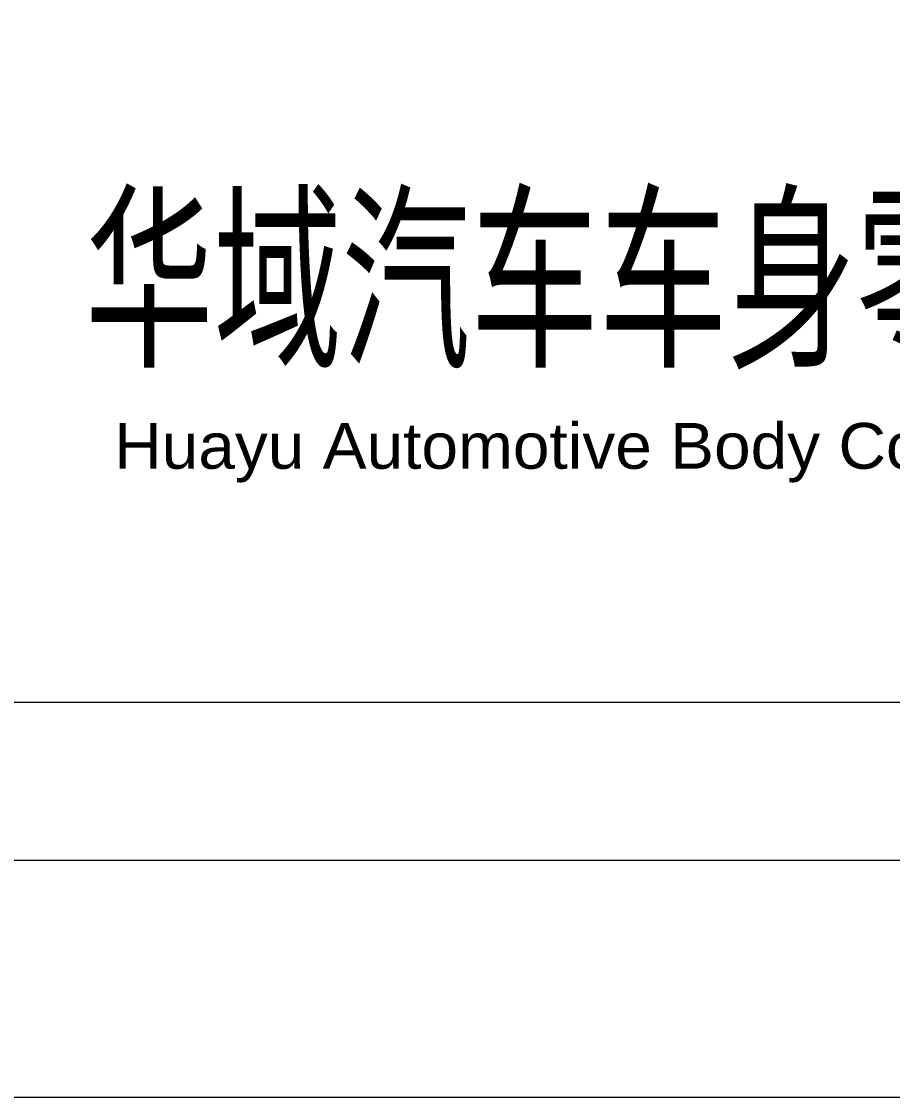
# Model space of a CAD drawing. Header units: millimetres. Extents: x 29078 to 32945, y -44812 to -43100.
# Drawn here: x 32627.02 to 32649.09, y -44812.31 to -44785.06 of the extents above; entities that cross this region are included whole.
import ezdxf
from ezdxf.enums import TextEntityAlignment as Align

# ---------------------------------------------------------------- set-up
doc = ezdxf.new("R2010")
doc.units = ezdxf.units.MM
doc.layers.add('TK', color=7, linetype='Continuous', lineweight=13)
doc.layers.add('不可打印', color=7, linetype='Continuous', lineweight=13, plot=False)
doc.styles.add('Arial', font='arial.ttf', dxfattribs={"width": 0.7})
doc.styles.add('黑体', font='simhei.ttf')

# ---------------------------------------------------------------- blocks, each defined once
blk = doc.blocks.new('A$C75164159')
at = {"layer": 'TK'}
blk.add_line((-10, 10), (-190, 10), dxfattribs=at)
at = {"layer": 'TK', "ltscale": 2}
blk.add_line((-6, 6), (-204, 6), dxfattribs=at)
at = {"layer": '不可打印', "color": 1, "linetype": 'Continuous', "ltscale": 2}
blk.add_line((0, 0), (-210, 0), dxfattribs=at)
blk = doc.blocks.new('*U38')
at = {"layer": 'TK'}
blk.add_lwpolyline([(-1791.986, 12604.92), (-1611.986, 12604.92), (-1611.986, 12548.92), (-1791.986, 12548.92)], close=True, dxfattribs=at)
at = {"layer": 'TK', "lineweight": 18}
for s, height, style, width, p, p2 in [('华域汽车车身零件（上海）有限公司', 3.71621, '黑体', 0.609048, (-1666.578, 12557.803), (-1614.495, 12557.803)), ('Huayu Automotive Body Components Technology(Shanghai)Co., Ltd.', 1.15946, 'Arial', 1.029329, (-1665.838, 12554.842), (-1614.494, 12554.842))]:
    blk.add_text(s, height=height, dxfattribs=dict(at, style=style, width=width)).set_placement(p, p2, align=Align.FIT)

msp = doc.modelspace()

# ---------------------------------------------------------------- block references
at = {"layer": 'TK'}
for name, p in [('A$C75164159', (32693.22, -44812.306)), ('*U38', (34295.206, -57351.226))]:
    msp.add_blockref(name, p, dxfattribs=at)

doc.saveas('drawing.dxf')
